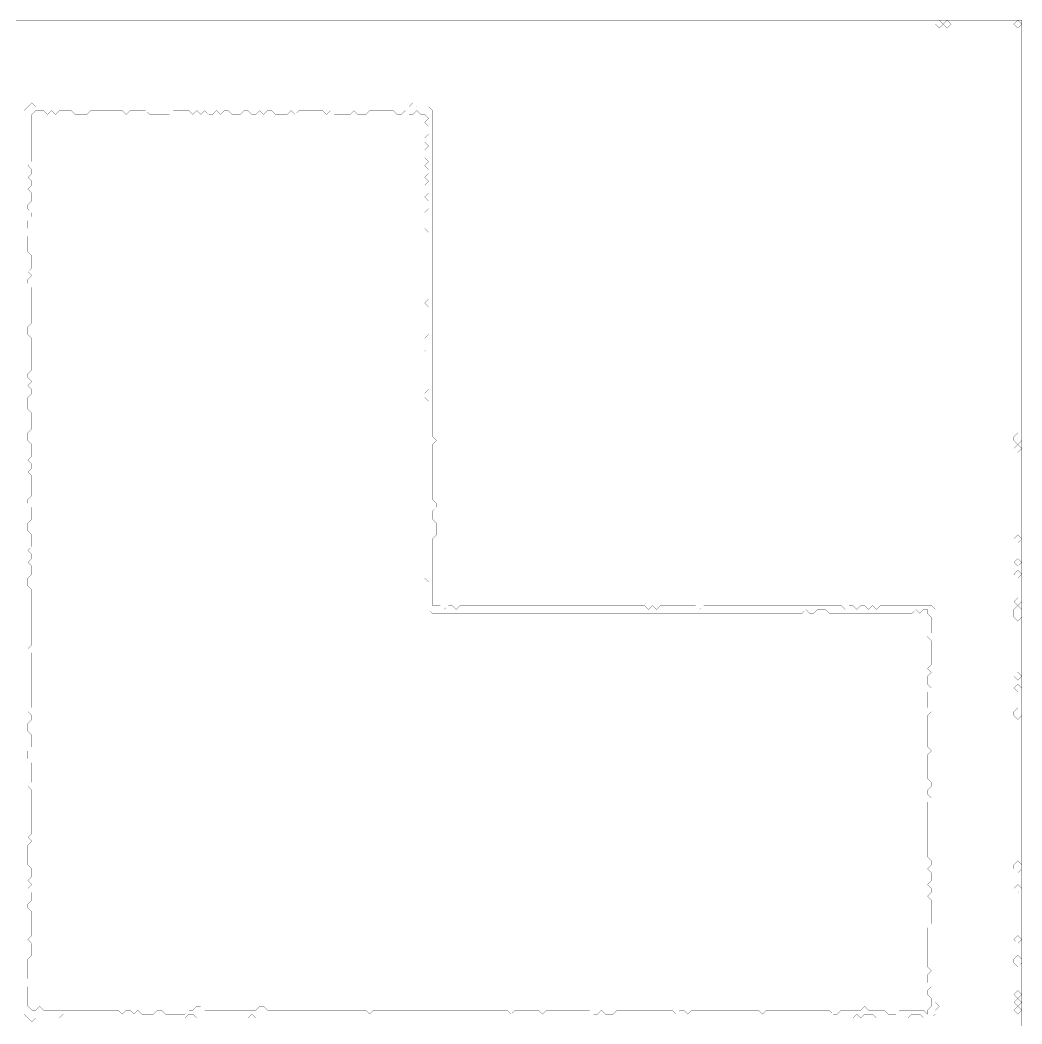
# Model space of a CAD drawing. Header units: metres. Extents: x 0 to 5192, y -5192 to 0.
# Drawn here: x 2601 to 5192, y -2596 to 0 of the extents above; entities that cross this region are included whole.
import ezdxf

# ---------------------------------------------------------------- set-up
doc = ezdxf.new("R2010")
doc.units = ezdxf.units.M
doc.layers.add('conductor', color=1, linetype='Continuous')
doc.layers.add('substrate', color=5, linetype='Continuous')

msp = doc.modelspace()

# ---------------------------------------------------------------- linework, layer by layer
at = {"layer": 'conductor', "const_width": 0.5}
msp.add_lwpolyline([(2641.6, -233.7), (2631.5, -243.8), (2631.5, -254), (2631.5, -264.2), (2631.5, -274.3), (2631.5, -284.5), (2631.5, -294.6), (2631.5, -304.8), (2631.5, -315), (2631.5, -325.1), (2631.5, -335.3), (2631.5, -345.4), (2631.5, -355.6), (2631.5, -365.8), (2621.3, -375.9), (2631.5, -386.1), (2631.5, -396.2), (2621.3, -406.4), (2631.5, -416.6), (2631.5, -426.7), (2621.3, -436.9), (2631.5, -447), (2631.5, -457.2), (2631.5, -467.4), (2621.3, -477.5), (2621.3, -487.7), (2631.5, -497.8), (2631.5, -508), (2621.3, -518.2), (2621.3, -528.3), (2621.3, -538.5), (2631.5, -548.6), (2621.3, -558.8), (2621.3, -569), (2621.3, -579.1), (2621.3, -589.3), (2621.3, -599.4), (2631.5, -609.6), (2631.5, -619.8), (2631.5, -629.9), (2631.5, -640.1), (2621.3, -650.2), (2631.5, -660.4), (2621.3, -670.6), (2621.3, -680.7), (2631.5, -690.9), (2631.5, -701.1), (2631.5, -711.2), (2631.5, -721.4), (2631.5, -731.5), (2631.5, -741.7), (2631.5, -751.9), (2631.5, -762), (2631.5, -772.2), (2631.5, -782.3), (2621.3, -792.5), (2621.3, -802.7), (2621.3, -812.8), (2631.5, -823), (2631.5, -833.1), (2631.5, -843.3), (2631.5, -853.5), (2631.5, -863.6), (2631.5, -873.8), (2631.5, -883.9), (2631.5, -894.1), (2631.5, -904.3), (2621.3, -914.4), (2621.3, -924.6), (2631.5, -934.7), (2621.3, -944.9), (2631.5, -955.1), (2631.5, -965.2), (2621.3, -975.4), (2621.3, -985.5), (2621.3, -995.7), (2621.3, -1005.9), (2631.5, -1016), (2631.5, -1026.2), (2631.5, -1036.3), (2631.5, -1046.5), (2631.5, -1056.7), (2621.3, -1066.8), (2621.3, -1077), (2621.3, -1087.1), (2631.5, -1097.3), (2631.5, -1107.5), (2631.5, -1117.6), (2631.5, -1127.8), (2621.3, -1137.9), (2631.5, -1148.1), (2631.5, -1158.3), (2621.3, -1168.4), (2631.5, -1178.6), (2631.5, -1188.7), (2631.5, -1198.9), (2631.5, -1209.1), (2631.5, -1219.2), (2631.5, -1229.4), (2621.3, -1239.5), (2621.3, -1249.7), (2631.5, -1259.9), (2631.5, -1270), (2631.5, -1280.2), (2631.5, -1290.3), (2621.3, -1300.5), (2621.3, -1310.7), (2621.3, -1320.8), (2631.5, -1331), (2631.5, -1341.1), (2631.5, -1351.3), (2631.5, -1361.5), (2621.3, -1371.6), (2631.5, -1381.8), (2631.5, -1391.9), (2621.3, -1402.1), (2631.5, -1412.3), (2631.5, -1422.4), (2631.5, -1432.6), (2621.3, -1442.7), (2621.3, -1452.9), (2621.3, -1463.1), (2631.5, -1473.2), (2631.5, -1483.4), (2631.5, -1493.5), (2631.5, -1503.7), (2631.5, -1513.9), (2631.5, -1524), (2631.5, -1534.2), (2631.5, -1544.3), (2631.5, -1554.5), (2631.5, -1564.7), (2631.5, -1574.8), (2631.5, -1585), (2631.5, -1595.1), (2631.5, -1605.3), (2631.5, -1615.5), (2621.3, -1625.6), (2631.5, -1635.8), (2631.5, -1645.9), (2631.5, -1656.1), (2631.5, -1666.3), (2631.5, -1676.4), (2631.5, -1686.6), (2631.5, -1696.7), (2631.5, -1706.9), (2631.5, -1717.1), (2631.5, -1727.2), (2631.5, -1737.4), (2631.5, -1747.5), (2631.5, -1757.7), (2631.5, -1767.9), (2631.5, -1778), (2621.3, -1788.2), (2631.5, -1798.3), (2631.5, -1808.5), (2621.3, -1818.7), (2621.3, -1828.8), (2621.3, -1839), (2631.5, -1849.1), (2631.5, -1859.3), (2631.5, -1869.5), (2631.5, -1879.6), (2621.3, -1889.8), (2621.3, -1899.9), (2621.3, -1910.1), (2631.5, -1920.3), (2631.5, -1930.4), (2631.5, -1940.6), (2631.5, -1950.8), (2631.5, -1960.9), (2631.5, -1971.1), (2621.3, -1981.2), (2631.5, -1991.4), (2631.5, -2001.6), (2631.5, -2011.7), (2631.5, -2021.9), (2631.5, -2032), (2631.5, -2042.2), (2631.5, -2052.4), (2631.5, -2062.5), (2631.5, -2072.7), (2631.5, -2082.8), (2631.5, -2093), (2631.5, -2103.2), (2621.3, -2113.3), (2631.5, -2123.5), (2621.3, -2133.6), (2621.3, -2143.8), (2621.3, -2154), (2621.3, -2164.1), (2621.3, -2174.3), (2621.3, -2184.4), (2631.5, -2194.6), (2631.5, -2204.8), (2631.5, -2214.9), (2621.3, -2225.1), (2631.5, -2235.2), (2621.3, -2245.4), (2631.5, -2255.6), (2631.5, -2265.7), (2631.5, -2275.9), (2621.3, -2286), (2621.3, -2296.2), (2631.5, -2306.4), (2631.5, -2316.5), (2631.5, -2326.7), (2631.5, -2336.8), (2631.5, -2347), (2631.5, -2357.2), (2631.5, -2367.3), (2621.3, -2377.5), (2631.5, -2387.6), (2631.5, -2397.8), (2631.5, -2408), (2631.5, -2418.1), (2621.3, -2428.3), (2621.3, -2438.4), (2621.3, -2448.6), (2621.3, -2458.8), (2621.3, -2468.9), (2621.3, -2479.1), (2631.5, -2489.2), (2621.3, -2499.4), (2621.3, -2509.6), (2621.3, -2519.7), (2621.3, -2529.9), (2621.3, -2540), (2621.3, -2550.2), (2631.5, -2560.4), (2641.6, -2560.4), (2651.8, -2550.2), (2662, -2560.4), (2672.1, -2560.4), (2682.3, -2560.4), (2692.4, -2560.4), (2702.6, -2560.4), (2712.8, -2560.4), (2722.9, -2560.4), (2733.1, -2560.4), (2743.2, -2560.4), (2753.4, -2560.4), (2763.6, -2560.4), (2773.7, -2560.4), (2783.9, -2560.4), (2794, -2560.4), (2804.2, -2560.4), (2814.4, -2560.4), (2824.5, -2560.4), (2834.7, -2560.4), (2844.8, -2560.4), (2855, -2560.4), (2865.2, -2570.5), (2875.3, -2560.4), (2885.5, -2560.4), (2895.6, -2570.5), (2905.8, -2560.4), (2916, -2570.5), (2926.1, -2570.5), (2936.3, -2570.5), (2946.4, -2570.5), (2956.6, -2560.4), (2966.8, -2560.4), (2976.9, -2570.5), (2987.1, -2570.5), (2997.2, -2570.5), (3007.4, -2570.5), (3017.6, -2570.5), (3027.7, -2570.5), (3037.9, -2560.4), (3048, -2560.4), (3058.2, -2550.2), (3068.4, -2550.2), (3078.5, -2560.4), (3088.7, -2560.4), (3098.8, -2560.4), (3109, -2560.4), (3119.2, -2560.4), (3129.3, -2560.4), (3139.5, -2560.4), (3149.6, -2560.4), (3159.8, -2560.4), (3170, -2560.4), (3180.1, -2560.4), (3190.3, -2560.4), (3200.4, -2560.4), (3210.6, -2560.4), (3220.8, -2550.2), (3230.9, -2550.2), (3241.1, -2560.4), (3251.2, -2560.4), (3261.4, -2560.4), (3271.6, -2560.4), (3281.7, -2560.4), (3291.9, -2560.4), (3302.1, -2560.4), (3312.2, -2560.4), (3322.4, -2560.4), (3332.5, -2560.4), (3342.7, -2560.4), (3352.9, -2560.4), (3363, -2560.4), (3373.2, -2560.4), (3383.3, -2560.4), (3393.5, -2560.4), (3403.7, -2560.4), (3413.8, -2560.4), (3424, -2560.4), (3434.1, -2560.4), (3444.3, -2560.4), (3454.5, -2560.4), (3464.6, -2560.4), (3474.8, -2560.4), (3484.9, -2560.4), (3495.1, -2560.4), (3505.3, -2570.5), (3515.4, -2560.4), (3525.6, -2560.4), (3535.7, -2560.4), (3545.9, -2560.4), (3556.1, -2560.4), (3566.2, -2560.4), (3576.4, -2560.4), (3586.5, -2560.4), (3596.7, -2560.4), (3606.9, -2560.4), (3617, -2560.4), (3627.2, -2560.4), (3637.3, -2560.4), (3647.5, -2560.4), (3657.7, -2560.4), (3667.8, -2560.4), (3678, -2560.4), (3688.1, -2560.4), (3698.3, -2560.4), (3708.5, -2560.4), (3718.6, -2560.4), (3728.8, -2560.4), (3738.9, -2560.4), (3749.1, -2560.4), (3759.3, -2560.4), (3769.4, -2560.4), (3779.6, -2560.4), (3789.7, -2560.4), (3799.9, -2560.4), (3810.1, -2560.4), (3820.2, -2560.4), (3830.4, -2560.4), (3840.5, -2560.4), (3850.7, -2560.4), (3860.9, -2560.4), (3871, -2570.5), (3881.2, -2560.4), (3891.3, -2560.4), (3901.5, -2560.4), (3911.7, -2560.4), (3921.8, -2560.4), (3932, -2560.4), (3942.1, -2560.4), (3952.3, -2570.5), (3962.5, -2560.4), (3972.6, -2560.4), (3982.8, -2560.4), (3992.9, -2560.4), (4003.1, -2560.4), (4013.3, -2560.4), (4023.4, -2560.4), (4033.6, -2560.4), (4043.7, -2560.4), (4053.9, -2560.4), (4064.1, -2560.4), (4074.2, -2560.4), (4084.4, -2570.5), (4094.5, -2570.5), (4104.7, -2560.4), (4114.9, -2570.5), (4125, -2570.5), (4135.2, -2570.5), (4145.3, -2560.4), (4155.5, -2560.4), (4165.7, -2560.4), (4175.8, -2560.4), (4186, -2560.4), (4196.1, -2560.4), (4206.3, -2560.4), (4216.5, -2560.4), (4226.6, -2560.4), (4236.8, -2560.4), (4246.9, -2560.4), (4257.1, -2560.4), (4267.3, -2560.4), (4277.4, -2560.4), (4287.6, -2560.4), (4297.7, -2570.5), (4307.9, -2560.4), (4318.1, -2560.4), (4328.2, -2570.5), (4338.4, -2560.4), (4348.5, -2560.4), (4358.7, -2560.4), (4368.9, -2560.4), (4379, -2560.4), (4389.2, -2560.4), (4399.3, -2560.4), (4409.5, -2560.4), (4419.7, -2560.4), (4429.8, -2560.4), (4440, -2560.4), (4450.1, -2560.4), (4460.3, -2560.4), (4470.5, -2560.4), (4480.6, -2560.4), (4490.8, -2560.4), (4500.9, -2560.4), (4511.1, -2560.4), (4521.3, -2570.5), (4531.4, -2560.4), (4541.6, -2560.4), (4551.8, -2560.4), (4561.9, -2560.4), (4572.1, -2560.4), (4582.2, -2560.4), (4592.4, -2560.4), (4602.6, -2560.4), (4612.7, -2560.4), (4622.9, -2560.4), (4633, -2560.4), (4643.2, -2560.4), (4653.4, -2560.4), (4663.5, -2560.4), (4673.7, -2560.4), (4683.8, -2560.4), (4694, -2560.4), (4704.2, -2570.5), (4714.3, -2570.5), (4724.5, -2560.4), (4734.6, -2560.4), (4744.8, -2560.4), (4755, -2560.4), (4765.1, -2560.4), (4775.3, -2560.4), (4785.4, -2550.2), (4795.6, -2560.4), (4805.8, -2560.4), (4815.9, -2560.4), (4826.1, -2560.4), (4836.2, -2560.4), (4846.4, -2570.5), (4856.6, -2570.5), (4866.7, -2570.5), (4876.9, -2560.4), (4887, -2560.4), (4897.2, -2560.4), (4907.4, -2560.4), (4917.5, -2560.4), (4927.7, -2560.4), (4937.8, -2560.4), (4948, -2570.5), (4948, -2560.4), (4958.2, -2550.2), (4958.2, -2540), (4958.2, -2529.9), (4948, -2519.7), (4948, -2509.6), (4958.2, -2499.4), (4948, -2489.2), (4948, -2479.1), (4948, -2468.9), (4958.2, -2458.8), (4948, -2448.6), (4948, -2438.4), (4948, -2428.3), (4948, -2418.1), (4948, -2408), (4948, -2397.8), (4948, -2387.6), (4948, -2377.5), (4948, -2367.3), (4948, -2357.2), (4948, -2347), (4958.2, -2336.8), (4958.2, -2326.7), (4958.2, -2316.5), (4958.2, -2306.4), (4958.2, -2296.2), (4958.2, -2286), (4958.2, -2275.9), (4948, -2265.7), (4958.2, -2255.6), (4958.2, -2245.4), (4948, -2235.2), (4958.2, -2225.1), (4958.2, -2214.9), (4958.2, -2204.8), (4948, -2194.6), (4958.2, -2184.4), (4958.2, -2174.3), (4948, -2164.1), (4948, -2154), (4948, -2143.8), (4948, -2133.6), (4948, -2123.5), (4948, -2113.3), (4948, -2103.2), (4948, -2093), (4948, -2082.8), (4948, -2072.7), (4948, -2062.5), (4948, -2052.4), (4948, -2042.2), (4948, -2032), (4948, -2021.9), (4958.2, -2011.7), (4948, -2001.6), (4948, -1991.4), (4958.2, -1981.2), (4958.2, -1971.1), (4948, -1960.9), (4948, -1950.8), (4948, -1940.6), (4948, -1930.4), (4948, -1920.3), (4948, -1910.1), (4948, -1899.9), (4958.2, -1889.8), (4948, -1879.6), (4948, -1869.5), (4948, -1859.3), (4948, -1849.1), (4948, -1839), (4948, -1828.8), (4948, -1818.7), (4948, -1808.5), (4948, -1798.3), (4958.2, -1788.2), (4948, -1778), (4948, -1767.9), (4948, -1757.7), (4948, -1747.5), (4948, -1737.4), (4958.2, -1727.2), (4948, -1717.1), (4948, -1706.9), (4948, -1696.7), (4958.2, -1686.6), (4948, -1676.4), (4958.2, -1666.3), (4958.2, -1656.1), (4958.2, -1645.9), (4958.2, -1635.8), (4958.2, -1625.6), (4958.2, -1615.5), (4958.2, -1605.3), (4948, -1595.1), (4958.2, -1585), (4958.2, -1574.8), (4958.2, -1564.7), (4958.2, -1554.5), (4958.2, -1544.3), (4948, -1534.2), (4948, -1524), (4937.8, -1524), (4927.7, -1534.2), (4917.5, -1524), (4907.4, -1534.2), (4897.2, -1534.2), (4887, -1534.2), (4876.9, -1534.2), (4866.7, -1534.2), (4856.6, -1534.2), (4846.4, -1534.2), (4836.2, -1534.2), (4826.1, -1534.2), (4815.9, -1534.2), (4805.8, -1534.2), (4795.6, -1534.2), (4785.4, -1534.2), (4775.3, -1534.2), (4765.1, -1534.2), (4755, -1534.2), (4744.8, -1534.2), (4734.6, -1534.2), (4724.5, -1534.2), (4714.3, -1534.2), (4704.2, -1534.2), (4694, -1534.2), (4683.8, -1524), (4673.7, -1524), (4663.5, -1524), (4653.4, -1534.2), (4643.2, -1534.2), (4633, -1524), (4622.9, -1534.2), (4612.7, -1534.2), (4602.6, -1534.2), (4592.4, -1534.2), (4582.2, -1534.2), (4572.1, -1534.2), (4561.9, -1534.2), (4551.8, -1534.2), (4541.6, -1534.2), (4531.4, -1534.2), (4521.3, -1534.2), (4511.1, -1534.2), (4500.9, -1534.2), (4490.8, -1534.2), (4480.6, -1534.2), (4470.5, -1534.2), (4460.3, -1534.2), (4450.1, -1534.2), (4440, -1534.2), (4429.8, -1534.2), (4419.7, -1534.2), (4409.5, -1534.2), (4399.3, -1534.2), (4389.2, -1534.2), (4379, -1534.2), (4368.9, -1534.2), (4358.7, -1534.2), (4348.5, -1534.2), (4338.4, -1534.2), (4328.2, -1534.2), (4318.1, -1534.2), (4307.9, -1534.2), (4297.7, -1534.2), (4287.6, -1534.2), (4277.4, -1534.2), (4267.3, -1534.2), (4257.1, -1534.2), (4246.9, -1534.2), (4236.8, -1534.2), (4226.6, -1534.2), (4216.5, -1534.2), (4206.3, -1534.2), (4196.1, -1534.2), (4186, -1534.2), (4175.8, -1534.2), (4165.7, -1534.2), (4155.5, -1534.2), (4145.3, -1534.2), (4135.2, -1534.2), (4125, -1534.2), (4114.9, -1534.2), (4104.7, -1534.2), (4094.5, -1534.2), (4084.4, -1534.2), (4074.2, -1534.2), (4064.1, -1534.2), (4053.9, -1534.2), (4043.7, -1534.2), (4033.6, -1534.2), (4023.4, -1534.2), (4013.3, -1534.2), (4003.1, -1534.2), (3992.9, -1534.2), (3982.8, -1534.2), (3972.6, -1534.2), (3962.5, -1534.2), (3952.3, -1534.2), (3942.1, -1534.2), (3932, -1534.2), (3921.8, -1534.2), (3911.7, -1534.2), (3901.5, -1534.2), (3891.3, -1534.2), (3881.2, -1534.2), (3871, -1534.2), (3860.9, -1534.2), (3850.7, -1534.2), (3840.5, -1534.2), (3830.4, -1534.2), (3820.2, -1534.2), (3810.1, -1534.2), (3799.9, -1534.2), (3789.7, -1534.2), (3779.6, -1534.2), (3769.4, -1534.2), (3759.3, -1534.2), (3749.1, -1534.2), (3738.9, -1534.2), (3728.8, -1534.2), (3718.6, -1534.2), (3708.5, -1534.2), (3698.3, -1534.2), (3688.1, -1534.2), (3678, -1534.2), (3667.8, -1534.2), (3657.7, -1524), (3657.7, -1513.9), (3657.7, -1503.7), (3657.7, -1493.5), (3657.7, -1483.4), (3657.7, -1473.2), (3657.7, -1463.1), (3657.7, -1452.9), (3647.5, -1442.7), (3647.5, -1432.6), (3657.7, -1422.4), (3657.7, -1412.3), (3657.7, -1402.1), (3657.7, -1391.9), (3657.7, -1381.8), (3657.7, -1371.6), (3657.7, -1361.5), (3657.7, -1351.3), (3657.7, -1341.1), (3657.7, -1331), (3657.7, -1320.8), (3657.7, -1310.7), (3657.7, -1300.5), (3657.7, -1290.3), (3657.7, -1280.2), (3657.7, -1270), (3657.7, -1259.9), (3657.7, -1249.7), (3657.7, -1239.5), (3657.7, -1229.4), (3657.7, -1219.2), (3657.7, -1209.1), (3657.7, -1198.9), (3657.7, -1188.7), (3657.7, -1178.6), (3657.7, -1168.4), (3657.7, -1158.3), (3657.7, -1148.1), (3657.7, -1137.9), (3657.7, -1127.8), (3657.7, -1117.6), (3657.7, -1107.5), (3657.7, -1097.3), (3657.7, -1087.1), (3657.7, -1077), (3657.7, -1066.8), (3657.7, -1056.7), (3657.7, -1046.5), (3657.7, -1036.3), (3657.7, -1026.2), (3657.7, -1016), (3657.7, -1005.9), (3657.7, -995.7), (3657.7, -985.5), (3647.5, -975.4), (3647.5, -965.2), (3657.7, -955.1), (3657.7, -944.9), (3657.7, -934.7), (3657.7, -924.6), (3657.7, -914.4), (3657.7, -904.3), (3657.7, -894.1), (3657.7, -883.9), (3657.7, -873.8), (3657.7, -863.6), (3647.5, -853.5), (3647.5, -843.3), (3647.5, -833.1), (3647.5, -823), (3657.7, -812.8), (3657.7, -802.7), (3657.7, -792.5), (3657.7, -782.3), (3657.7, -772.2), (3657.7, -762), (3657.7, -751.9), (3657.7, -741.7), (3647.5, -731.5), (3657.7, -721.4), (3657.7, -711.2), (3657.7, -701.1), (3657.7, -690.9), (3657.7, -680.7), (3657.7, -670.6), (3657.7, -660.4), (3657.7, -650.2), (3657.7, -640.1), (3657.7, -629.9), (3657.7, -619.8), (3657.7, -609.6), (3657.7, -599.4), (3657.7, -589.3), (3657.7, -579.1), (3657.7, -569), (3657.7, -558.8), (3657.7, -548.6), (3647.5, -538.5), (3647.5, -528.3), (3647.5, -518.2), (3647.5, -508), (3647.5, -497.8), (3657.7, -487.7), (3657.7, -477.5), (3657.7, -467.4), (3647.5, -457.2), (3657.7, -447), (3657.7, -436.9), (3647.5, -426.7), (3657.7, -416.6), (3647.5, -406.4), (3657.7, -396.2), (3657.7, -386.1), (3647.5, -375.9), (3657.7, -365.8), (3647.5, -355.6), (3647.5, -345.4), (3647.5, -335.3), (3657.7, -325.1), (3647.5, -315), (3647.5, -304.8), (3657.7, -294.6), (3657.7, -284.5), (3657.7, -274.3), (3647.5, -264.2), (3657.7, -254), (3647.5, -243.8), (3637.3, -243.8), (3627.2, -233.7), (3617, -243.8), (3606.9, -243.8), (3596.7, -233.7), (3586.5, -243.8), (3576.4, -243.8), (3566.2, -233.7), (3556.1, -233.7), (3545.9, -233.7), (3535.7, -233.7), (3525.6, -233.7), (3515.4, -233.7), (3505.3, -233.7), (3495.1, -243.8), (3484.9, -243.8), (3474.8, -243.8), (3464.6, -233.7), (3454.5, -243.8), (3444.3, -243.8), (3434.1, -243.8), (3424, -243.8), (3413.8, -243.8), (3403.7, -233.7), (3393.5, -243.8), (3383.3, -233.7), (3373.2, -233.7), (3363, -233.7), (3352.9, -233.7), (3342.7, -233.7), (3332.5, -233.7), (3322.4, -233.7), (3312.2, -243.8), (3302.1, -233.7), (3291.9, -243.8), (3281.7, -243.8), (3271.6, -243.8), (3261.4, -243.8), (3251.2, -233.7), (3241.1, -233.7), (3230.9, -243.8), (3220.8, -233.7), (3210.6, -243.8), (3200.4, -243.8), (3190.3, -233.7), (3180.1, -233.7), (3170, -243.8), (3159.8, -243.8), (3149.6, -243.8), (3139.5, -233.7), (3129.3, -233.7), (3119.2, -243.8), (3109, -233.7), (3098.8, -243.8), (3088.7, -243.8), (3078.5, -233.7), (3068.4, -243.8), (3058.2, -233.7), (3048, -243.8), (3037.9, -233.7), (3027.7, -233.7), (3017.6, -233.7), (3007.4, -233.7), (2997.2, -233.7), (2987.1, -243.8), (2976.9, -243.8), (2966.8, -243.8), (2956.6, -243.8), (2946.4, -243.8), (2936.3, -243.8), (2926.1, -233.7), (2916, -233.7), (2905.8, -233.7), (2895.6, -233.7), (2885.5, -233.7), (2875.3, -243.8), (2865.2, -233.7), (2855, -233.7), (2844.8, -233.7), (2834.7, -233.7), (2824.5, -233.7), (2814.4, -233.7), (2804.2, -233.7), (2794, -233.7), (2783.9, -233.7), (2773.7, -243.8), (2763.6, -243.8), (2753.4, -243.8), (2743.2, -243.8), (2733.1, -233.7), (2722.9, -233.7), (2712.8, -233.7), (2702.6, -233.7), (2692.4, -243.8), (2682.3, -233.7), (2672.1, -243.8), (2662, -233.7), (2651.8, -233.7)], close=True, dxfattribs=at)
at = {"layer": 'substrate', "const_width": 0.5}
msp.add_lwpolyline([(5191.8, -2601), (5191.8, -2590.8), (5191.8, -2580.7), (5191.8, -2570.5), (5191.8, -2560.4), (5191.8, -2550.2), (5191.8, -2540), (5191.8, -2529.9), (5191.8, -2519.7), (5191.8, -2509.6), (5191.8, -2499.4), (5191.8, -2489.2), (5191.8, -2479.1), (5191.8, -2468.9), (5191.8, -2458.8), (5191.8, -2448.6), (5191.8, -2438.4), (5191.8, -2428.3), (5191.8, -2418.1), (5191.8, -2408), (5191.8, -2397.8), (5191.8, -2387.6), (5191.8, -2377.5), (5191.8, -2367.3), (5191.8, -2357.2), (5191.8, -2347), (5191.8, -2336.8), (5191.8, -2326.7), (5191.8, -2316.5), (5191.8, -2306.4), (5191.8, -2296.2), (5191.8, -2286), (5191.8, -2275.9), (5191.8, -2265.7), (5191.8, -2255.6), (5191.8, -2245.4), (5191.8, -2235.2), (5191.8, -2225.1), (5191.8, -2214.9), (5191.8, -2204.8), (5191.8, -2194.6), (5191.8, -2184.4), (5191.8, -2174.3), (5191.8, -2164.1), (5191.8, -2154), (5191.8, -2143.8), (5191.8, -2133.6), (5191.8, -2123.5), (5191.8, -2113.3), (5191.8, -2103.2), (5191.8, -2093), (5191.8, -2082.8), (5191.8, -2072.7), (5191.8, -2062.5), (5191.8, -2052.4), (5191.8, -2042.2), (5191.8, -2032), (5191.8, -2021.9), (5191.8, -2011.7), (5191.8, -2001.6), (5191.8, -1991.4), (5191.8, -1981.2), (5191.8, -1971.1), (5191.8, -1960.9), (5191.8, -1950.8), (5191.8, -1940.6), (5191.8, -1930.4), (5191.8, -1920.3), (5191.8, -1910.1), (5191.8, -1899.9), (5191.8, -1889.8), (5191.8, -1879.6), (5191.8, -1869.5), (5191.8, -1859.3), (5191.8, -1849.1), (5191.8, -1839), (5191.8, -1828.8), (5191.8, -1818.7), (5191.8, -1808.5), (5191.8, -1798.3), (5191.8, -1788.2), (5191.8, -1778), (5191.8, -1767.9), (5191.8, -1757.7), (5191.8, -1747.5), (5191.8, -1737.4), (5191.8, -1727.2), (5191.8, -1717.1), (5191.8, -1706.9), (5191.8, -1696.7), (5191.8, -1686.6), (5191.8, -1676.4), (5191.8, -1666.3), (5191.8, -1656.1), (5191.8, -1645.9), (5191.8, -1635.8), (5191.8, -1625.6), (5191.8, -1615.5), (5191.8, -1605.3), (5191.8, -1595.1), (5191.8, -1585), (5191.8, -1574.8), (5191.8, -1564.7), (5191.8, -1554.5), (5191.8, -1544.3), (5191.8, -1534.2), (5191.8, -1524), (5191.8, -1513.9), (5191.8, -1503.7), (5191.8, -1493.5), (5191.8, -1483.4), (5191.8, -1473.2), (5191.8, -1463.1), (5191.8, -1452.9), (5191.8, -1442.7), (5191.8, -1432.6), (5191.8, -1422.4), (5191.8, -1412.3), (5191.8, -1402.1), (5191.8, -1391.9), (5191.8, -1381.8), (5191.8, -1371.6), (5191.8, -1361.5), (5191.8, -1351.3), (5191.8, -1341.1), (5191.8, -1331), (5191.8, -1320.8), (5191.8, -1310.7), (5191.8, -1300.5), (5191.8, -1290.3), (5191.8, -1280.2), (5191.8, -1270), (5191.8, -1259.9), (5191.8, -1249.7), (5191.8, -1239.5), (5191.8, -1229.4), (5191.8, -1219.2), (5191.8, -1209.1), (5191.8, -1198.9), (5191.8, -1188.7), (5191.8, -1178.6), (5191.8, -1168.4), (5191.8, -1158.3), (5191.8, -1148.1), (5191.8, -1137.9), (5191.8, -1127.8), (5191.8, -1117.6), (5191.8, -1107.5), (5191.8, -1097.3), (5191.8, -1087.1), (5191.8, -1077), (5191.8, -1066.8), (5191.8, -1056.7), (5191.8, -1046.5), (5191.8, -1036.3), (5191.8, -1026.2), (5191.8, -1016), (5191.8, -1005.9), (5191.8, -995.7), (5191.8, -985.5), (5191.8, -975.4), (5191.8, -965.2), (5191.8, -955.1), (5191.8, -944.9), (5191.8, -934.7), (5191.8, -924.6), (5191.8, -914.4), (5191.8, -904.3), (5191.8, -894.1), (5191.8, -883.9), (5191.8, -873.8), (5191.8, -863.6), (5191.8, -853.5), (5191.8, -843.3), (5191.8, -833.1), (5191.8, -823), (5191.8, -812.8), (5191.8, -802.7), (5191.8, -792.5), (5191.8, -782.3), (5191.8, -772.2), (5191.8, -762), (5191.8, -751.9), (5191.8, -741.7), (5191.8, -731.5), (5191.8, -721.4), (5191.8, -711.2), (5191.8, -701.1), (5191.8, -690.9), (5191.8, -680.7), (5191.8, -670.6), (5191.8, -660.4), (5191.8, -650.2), (5191.8, -640.1), (5191.8, -629.9), (5191.8, -619.8), (5191.8, -609.6), (5191.8, -599.4), (5191.8, -589.3), (5191.8, -579.1), (5191.8, -569), (5191.8, -558.8), (5191.8, -548.6), (5191.8, -538.5), (5191.8, -528.3), (5191.8, -518.2), (5191.8, -508), (5191.8, -497.8), (5191.8, -487.7), (5191.8, -477.5), (5191.8, -467.4), (5191.8, -457.2), (5191.8, -447), (5191.8, -436.9), (5191.8, -426.7), (5191.8, -416.6), (5191.8, -406.4), (5191.8, -396.2), (5191.8, -386.1), (5191.8, -375.9), (5191.8, -365.8), (5191.8, -355.6), (5191.8, -345.4), (5191.8, -335.3), (5191.8, -325.1), (5191.8, -315), (5191.8, -304.8), (5191.8, -294.6), (5191.8, -284.5), (5191.8, -274.3), (5191.8, -264.2), (5191.8, -254), (5191.8, -243.8), (5191.8, -233.7), (5191.8, -223.5), (5191.8, -213.4), (5191.8, -203.2), (5191.8, -193), (5191.8, -182.9), (5191.8, -172.7), (5191.8, -162.6), (5191.8, -152.4), (5191.8, -142.2), (5191.8, -132.1), (5191.8, -121.9), (5191.8, -111.8), (5191.8, -101.6), (5191.8, -91.4), (5191.8, -81.3), (5191.8, -71.1), (5191.8, -61), (5191.8, -50.8), (5191.8, -40.6), (5191.8, -30.5), (5191.8, -20.3), (5191.8, -10.2), (5191.8, 0), (5181.7, 0), (5171.5, 0), (5161.4, 0), (5151.2, 0), (5141, 0), (5130.9, 0), (5120.7, 0), (5110.6, 0), (5100.4, 0), (5090.2, 0), (5080.1, 0), (5069.9, 0), (5059.8, 0), (5049.6, 0), (5039.4, 0), (5029.3, 0), (5019.1, 0), (5009, 0), (4998.8, 0), (4988.6, 0), (4978.5, 0), (4968.3, 0), (4958.2, 0), (4948, 0), (4937.8, 0), (4927.7, 0), (4917.5, 0), (4907.4, 0), (4897.2, 0), (4887, 0), (4876.9, 0), (4866.7, 0), (4856.6, 0), (4846.4, 0), (4836.2, 0), (4826.1, 0), (4815.9, 0), (4805.8, 0), (4795.6, 0), (4785.4, 0), (4775.3, 0), (4765.1, 0), (4755, 0), (4744.8, 0), (4734.6, 0), (4724.5, 0), (4714.3, 0), (4704.2, 0), (4694, 0), (4683.8, 0), (4673.7, 0), (4663.5, 0), (4653.4, 0), (4643.2, 0), (4633, 0), (4622.9, 0), (4612.7, 0), (4602.6, 0), (4592.4, 0), (4582.2, 0), (4572.1, 0), (4561.9, 0), (4551.8, 0), (4541.6, 0), (4531.4, 0), (4521.3, 0), (4511.1, 0), (4500.9, 0), (4490.8, 0), (4480.6, 0), (4470.5, 0), (4460.3, 0), (4450.1, 0), (4440, 0), (4429.8, 0), (4419.7, 0), (4409.5, 0), (4399.3, 0), (4389.2, 0), (4379, 0), (4368.9, 0), (4358.7, 0), (4348.5, 0), (4338.4, 0), (4328.2, 0), (4318.1, 0), (4307.9, 0), (4297.7, 0), (4287.6, 0), (4277.4, 0), (4267.3, 0), (4257.1, 0), (4246.9, 0), (4236.8, 0), (4226.6, 0), (4216.5, 0), (4206.3, 0), (4196.1, 0), (4186, 0), (4175.8, 0), (4165.7, 0), (4155.5, 0), (4145.3, 0), (4135.2, 0), (4125, 0), (4114.9, 0), (4104.7, 0), (4094.5, 0), (4084.4, 0), (4074.2, 0), (4064.1, 0), (4053.9, 0), (4043.7, 0), (4033.6, 0), (4023.4, 0), (4013.3, 0), (4003.1, 0), (3992.9, 0), (3982.8, 0), (3972.6, 0), (3962.5, 0), (3952.3, 0), (3942.1, 0), (3932, 0), (3921.8, 0), (3911.7, 0), (3901.5, 0), (3891.3, 0), (3881.2, 0), (3871, 0), (3860.9, 0), (3850.7, 0), (3840.5, 0), (3830.4, 0), (3820.2, 0), (3810.1, 0), (3799.9, 0), (3789.7, 0), (3779.6, 0), (3769.4, 0), (3759.3, 0), (3749.1, 0), (3738.9, 0), (3728.8, 0), (3718.6, 0), (3708.5, 0), (3698.3, 0), (3688.1, 0), (3678, 0), (3667.8, 0), (3657.7, 0), (3647.5, 0), (3637.3, 0), (3627.2, 0), (3617, 0), (3606.9, 0), (3596.7, 0), (3586.5, 0), (3576.4, 0), (3566.2, 0), (3556.1, 0), (3545.9, 0), (3535.7, 0), (3525.6, 0), (3515.4, 0), (3505.3, 0), (3495.1, 0), (3484.9, 0), (3474.8, 0), (3464.6, 0), (3454.5, 0), (3444.3, 0), (3434.1, 0), (3424, 0), (3413.8, 0), (3403.7, 0), (3393.5, 0), (3383.3, 0), (3373.2, 0), (3363, 0), (3352.9, 0), (3342.7, 0), (3332.5, 0), (3322.4, 0), (3312.2, 0), (3302.1, 0), (3291.9, 0), (3281.7, 0), (3271.6, 0), (3261.4, 0), (3251.2, 0), (3241.1, 0), (3230.9, 0), (3220.8, 0), (3210.6, 0), (3200.4, 0), (3190.3, 0), (3180.1, 0), (3170, 0), (3159.8, 0), (3149.6, 0), (3139.5, 0), (3129.3, 0), (3119.2, 0), (3109, 0), (3098.8, 0), (3088.7, 0), (3078.5, 0), (3068.4, 0), (3058.2, 0), (3048, 0), (3037.9, 0), (3027.7, 0), (3017.6, 0), (3007.4, 0), (2997.2, 0), (2987.1, 0), (2976.9, 0), (2966.8, 0), (2956.6, 0), (2946.4, 0), (2936.3, 0), (2926.1, 0), (2916, 0), (2905.8, 0), (2895.6, 0), (2885.5, 0), (2875.3, 0), (2865.2, 0), (2855, 0), (2844.8, 0), (2834.7, 0), (2824.5, 0), (2814.4, 0), (2804.2, 0), (2794, 0), (2783.9, 0), (2773.7, 0), (2763.6, 0), (2753.4, 0), (2743.2, 0), (2733.1, 0), (2722.9, 0), (2712.8, 0), (2702.6, 0), (2692.4, 0), (2682.3, 0), (2672.1, 0), (2662, 0), (2651.8, 0), (2641.6, 0), (2631.5, 0), (2621.3, 0), (2611.2, 0), (2601, 0), (2590.8, 0)], dxfattribs=at)
for points in [[(4968.3, -10.2), (4978.5, 0), (4988.6, -10.2), (4978.5, -20.3)], [(4988.6, -10.2), (4998.8, 0), (5009, -10.2), (4998.8, -20.3)], [(5171.5, -10.2), (5181.7, 0), (5191.8, -10.2), (5181.7, -20.3)], [(2621.3, -223.5), (2631.5, -213.4), (2641.6, -223.5), (2651.8, -223.5), (2662, -223.5), (2672.1, -223.5), (2682.3, -223.5), (2692.4, -223.5), (2702.6, -223.5), (2712.8, -223.5), (2722.9, -223.5), (2733.1, -223.5), (2743.2, -223.5), (2753.4, -223.5), (2763.6, -223.5), (2773.7, -223.5), (2783.9, -223.5), (2794, -223.5), (2804.2, -223.5), (2814.4, -223.5), (2824.5, -223.5), (2834.7, -223.5), (2844.8, -223.5), (2855, -223.5), (2865.2, -223.5), (2875.3, -223.5), (2885.5, -223.5), (2895.6, -223.5), (2905.8, -223.5), (2916, -223.5), (2926.1, -223.5), (2936.3, -223.5), (2946.4, -223.5), (2956.6, -223.5), (2966.8, -223.5), (2976.9, -223.5), (2987.1, -223.5), (2997.2, -223.5), (3007.4, -223.5), (3017.6, -223.5), (3027.7, -223.5), (3037.9, -223.5), (3048, -223.5), (3058.2, -223.5), (3068.4, -223.5), (3078.5, -223.5), (3088.7, -223.5), (3098.8, -223.5), (3109, -223.5), (3119.2, -223.5), (3129.3, -223.5), (3139.5, -223.5), (3149.6, -223.5), (3159.8, -223.5), (3170, -223.5), (3180.1, -223.5), (3190.3, -223.5), (3200.4, -223.5), (3210.6, -223.5), (3220.8, -223.5), (3230.9, -223.5), (3241.1, -223.5), (3251.2, -223.5), (3261.4, -223.5), (3271.6, -223.5), (3281.7, -223.5), (3291.9, -223.5), (3302.1, -223.5), (3312.2, -223.5), (3322.4, -223.5), (3332.5, -223.5), (3342.7, -223.5), (3352.9, -223.5), (3363, -223.5), (3373.2, -223.5), (3383.3, -223.5), (3393.5, -223.5), (3403.7, -223.5), (3413.8, -223.5), (3424, -223.5), (3434.1, -223.5), (3444.3, -223.5), (3454.5, -223.5), (3464.6, -223.5), (3474.8, -223.5), (3484.9, -223.5), (3495.1, -223.5), (3505.3, -223.5), (3515.4, -223.5), (3525.6, -223.5), (3535.7, -223.5), (3545.9, -223.5), (3556.1, -223.5), (3566.2, -223.5), (3576.4, -223.5), (3586.5, -223.5), (3596.7, -223.5), (3606.9, -223.5), (3617, -213.4), (3627.2, -223.5), (3637.3, -223.5), (3647.5, -223.5), (3657.7, -223.5), (3667.8, -233.7), (3667.8, -243.8), (3667.8, -254), (3667.8, -264.2), (3667.8, -274.3), (3667.8, -284.5), (3667.8, -294.6), (3667.8, -304.8), (3667.8, -315), (3667.8, -325.1), (3667.8, -335.3), (3667.8, -345.4), (3667.8, -355.6), (3667.8, -365.8), (3667.8, -375.9), (3667.8, -386.1), (3667.8, -396.2), (3667.8, -406.4), (3667.8, -416.6), (3667.8, -426.7), (3667.8, -436.9), (3667.8, -447), (3667.8, -457.2), (3667.8, -467.4), (3667.8, -477.5), (3667.8, -487.7), (3667.8, -497.8), (3667.8, -508), (3667.8, -518.2), (3667.8, -528.3), (3667.8, -538.5), (3667.8, -548.6), (3667.8, -558.8), (3667.8, -569), (3667.8, -579.1), (3667.8, -589.3), (3667.8, -599.4), (3667.8, -609.6), (3667.8, -619.8), (3667.8, -629.9), (3667.8, -640.1), (3667.8, -650.2), (3667.8, -660.4), (3667.8, -670.6), (3667.8, -680.7), (3667.8, -690.9), (3667.8, -701.1), (3667.8, -711.2), (3667.8, -721.4), (3667.8, -731.5), (3667.8, -741.7), (3667.8, -751.9), (3667.8, -762), (3667.8, -772.2), (3667.8, -782.3), (3667.8, -792.5), (3667.8, -802.7), (3667.8, -812.8), (3667.8, -823), (3667.8, -833.1), (3667.8, -843.3), (3667.8, -853.5), (3667.8, -863.6), (3667.8, -873.8), (3667.8, -883.9), (3667.8, -894.1), (3667.8, -904.3), (3667.8, -914.4), (3667.8, -924.6), (3667.8, -934.7), (3667.8, -944.9), (3667.8, -955.1), (3667.8, -965.2), (3667.8, -975.4), (3667.8, -985.5), (3667.8, -995.7), (3667.8, -1005.9), (3667.8, -1016), (3667.8, -1026.2), (3667.8, -1036.3), (3667.8, -1046.5), (3667.8, -1056.7), (3667.8, -1066.8), (3667.8, -1077), (3678, -1087.1), (3667.8, -1097.3), (3667.8, -1107.5), (3667.8, -1117.6), (3667.8, -1127.8), (3667.8, -1137.9), (3667.8, -1148.1), (3667.8, -1158.3), (3667.8, -1168.4), (3667.8, -1178.6), (3667.8, -1188.7), (3667.8, -1198.9), (3667.8, -1209.1), (3667.8, -1219.2), (3667.8, -1229.4), (3667.8, -1239.5), (3678, -1249.7), (3678, -1259.9), (3667.8, -1270), (3667.8, -1280.2), (3667.8, -1290.3), (3678, -1300.5), (3678, -1310.7), (3678, -1320.8), (3678, -1331), (3667.8, -1341.1), (3667.8, -1351.3), (3667.8, -1361.5), (3667.8, -1371.6), (3667.8, -1381.8), (3667.8, -1391.9), (3667.8, -1402.1), (3667.8, -1412.3), (3667.8, -1422.4), (3667.8, -1432.6), (3667.8, -1442.7), (3667.8, -1452.9), (3667.8, -1463.1), (3667.8, -1473.2), (3667.8, -1483.4), (3667.8, -1493.5), (3667.8, -1503.7), (3667.8, -1513.9), (3678, -1513.9), (3688.1, -1513.9), (3698.3, -1524), (3708.5, -1513.9), (3718.6, -1513.9), (3728.8, -1524), (3738.9, -1513.9), (3749.1, -1513.9), (3759.3, -1513.9), (3769.4, -1513.9), (3779.6, -1513.9), (3789.7, -1513.9), (3799.9, -1513.9), (3810.1, -1513.9), (3820.2, -1513.9), (3830.4, -1513.9), (3840.5, -1513.9), (3850.7, -1513.9), (3860.9, -1513.9), (3871, -1513.9), (3881.2, -1513.9), (3891.3, -1513.9), (3901.5, -1513.9), (3911.7, -1513.9), (3921.8, -1513.9), (3932, -1513.9), (3942.1, -1513.9), (3952.3, -1513.9), (3962.5, -1513.9), (3972.6, -1513.9), (3982.8, -1513.9), (3992.9, -1513.9), (4003.1, -1513.9), (4013.3, -1513.9), (4023.4, -1513.9), (4033.6, -1513.9), (4043.7, -1513.9), (4053.9, -1513.9), (4064.1, -1513.9), (4074.2, -1513.9), (4084.4, -1513.9), (4094.5, -1513.9), (4104.7, -1513.9), (4114.9, -1513.9), (4125, -1513.9), (4135.2, -1513.9), (4145.3, -1513.9), (4155.5, -1513.9), (4165.7, -1513.9), (4175.8, -1513.9), (4186, -1513.9), (4196.1, -1513.9), (4206.3, -1513.9), (4216.5, -1513.9), (4226.6, -1524), (4236.8, -1513.9), (4246.9, -1524), (4257.1, -1513.9), (4267.3, -1513.9), (4277.4, -1513.9), (4287.6, -1513.9), (4297.7, -1513.9), (4307.9, -1513.9), (4318.1, -1513.9), (4328.2, -1513.9), (4338.4, -1513.9), (4348.5, -1513.9), (4358.7, -1524), (4368.9, -1513.9), (4379, -1513.9), (4389.2, -1513.9), (4399.3, -1513.9), (4409.5, -1513.9), (4419.7, -1513.9), (4429.8, -1513.9), (4440, -1513.9), (4450.1, -1513.9), (4460.3, -1513.9), (4470.5, -1513.9), (4480.6, -1513.9), (4490.8, -1513.9), (4500.9, -1513.9), (4511.1, -1513.9), (4521.3, -1513.9), (4531.4, -1513.9), (4541.6, -1513.9), (4551.8, -1513.9), (4561.9, -1513.9), (4572.1, -1513.9), (4582.2, -1513.9), (4592.4, -1513.9), (4602.6, -1513.9), (4612.7, -1513.9), (4622.9, -1513.9), (4633, -1513.9), (4643.2, -1513.9), (4653.4, -1513.9), (4663.5, -1513.9), (4673.7, -1513.9), (4683.8, -1513.9), (4694, -1513.9), (4704.2, -1513.9), (4714.3, -1513.9), (4724.5, -1513.9), (4734.6, -1524), (4744.8, -1513.9), (4755, -1513.9), (4765.1, -1524), (4775.3, -1513.9), (4785.4, -1513.9), (4795.6, -1524), (4805.8, -1513.9), (4815.9, -1524), (4826.1, -1513.9), (4836.2, -1513.9), (4846.4, -1513.9), (4856.6, -1513.9), (4866.7, -1513.9), (4876.9, -1513.9), (4887, -1513.9), (4897.2, -1513.9), (4907.4, -1513.9), (4917.5, -1513.9), (4927.7, -1513.9), (4937.8, -1513.9), (4948, -1513.9), (4958.2, -1513.9), (4968.3, -1524), (4968.3, -1534.2), (4968.3, -1544.3), (4968.3, -1554.5), (4968.3, -1564.7), (4968.3, -1574.8), (4968.3, -1585), (4968.3, -1595.1), (4968.3, -1605.3), (4968.3, -1615.5), (4968.3, -1625.6), (4968.3, -1635.8), (4968.3, -1645.9), (4968.3, -1656.1), (4968.3, -1666.3), (4968.3, -1676.4), (4968.3, -1686.6), (4968.3, -1696.7), (4968.3, -1706.9), (4968.3, -1717.1), (4968.3, -1727.2), (4968.3, -1737.4), (4968.3, -1747.5), (4968.3, -1757.7), (4968.3, -1767.9), (4968.3, -1778), (4968.3, -1788.2), (4968.3, -1798.3), (4968.3, -1808.5), (4968.3, -1818.7), (4968.3, -1828.8), (4968.3, -1839), (4968.3, -1849.1), (4968.3, -1859.3), (4968.3, -1869.5), (4968.3, -1879.6), (4968.3, -1889.8), (4968.3, -1899.9), (4968.3, -1910.1), (4968.3, -1920.3), (4968.3, -1930.4), (4968.3, -1940.6), (4968.3, -1950.8), (4968.3, -1960.9), (4968.3, -1971.1), (4968.3, -1981.2), (4968.3, -1991.4), (4968.3, -2001.6), (4968.3, -2011.7), (4968.3, -2021.9), (4968.3, -2032), (4968.3, -2042.2), (4968.3, -2052.4), (4968.3, -2062.5), (4968.3, -2072.7), (4968.3, -2082.8), (4968.3, -2093), (4968.3, -2103.2), (4968.3, -2113.3), (4968.3, -2123.5), (4968.3, -2133.6), (4968.3, -2143.8), (4968.3, -2154), (4968.3, -2164.1), (4968.3, -2174.3), (4968.3, -2184.4), (4968.3, -2194.6), (4968.3, -2204.8), (4968.3, -2214.9), (4968.3, -2225.1), (4968.3, -2235.2), (4968.3, -2245.4), (4968.3, -2255.6), (4968.3, -2265.7), (4968.3, -2275.9), (4968.3, -2286), (4968.3, -2296.2), (4968.3, -2306.4), (4968.3, -2316.5), (4968.3, -2326.7), (4968.3, -2336.8), (4968.3, -2347), (4968.3, -2357.2), (4968.3, -2367.3), (4968.3, -2377.5), (4968.3, -2387.6), (4968.3, -2397.8), (4968.3, -2408), (4968.3, -2418.1), (4968.3, -2428.3), (4968.3, -2438.4), (4968.3, -2448.6), (4968.3, -2458.8), (4968.3, -2468.9), (4968.3, -2479.1), (4968.3, -2489.2), (4968.3, -2499.4), (4968.3, -2509.6), (4968.3, -2519.7), (4968.3, -2529.9), (4968.3, -2540), (4978.5, -2550.2), (4968.3, -2560.4), (4968.3, -2570.5), (4958.2, -2580.7), (4948, -2580.7), (4937.8, -2580.7), (4927.7, -2570.5), (4917.5, -2570.5), (4907.4, -2570.5), (4897.2, -2580.7), (4887, -2580.7), (4876.9, -2580.7), (4866.7, -2580.7), (4856.6, -2580.7), (4846.4, -2580.7), (4836.2, -2580.7), (4826.1, -2580.7), (4815.9, -2580.7), (4805.8, -2570.5), (4795.6, -2570.5), (4785.4, -2570.5), (4775.3, -2580.7), (4765.1, -2570.5), (4755, -2580.7), (4744.8, -2580.7), (4734.6, -2580.7), (4724.5, -2580.7), (4714.3, -2580.7), (4704.2, -2580.7), (4694, -2580.7), (4683.8, -2580.7), (4673.7, -2580.7), (4663.5, -2580.7), (4653.4, -2580.7), (4643.2, -2580.7), (4633, -2580.7), (4622.9, -2580.7), (4612.7, -2580.7), (4602.6, -2580.7), (4592.4, -2580.7), (4582.2, -2580.7), (4572.1, -2580.7), (4561.9, -2580.7), (4551.8, -2580.7), (4541.6, -2580.7), (4531.4, -2580.7), (4521.3, -2580.7), (4511.1, -2580.7), (4500.9, -2580.7), (4490.8, -2580.7), (4480.6, -2580.7), (4470.5, -2580.7), (4460.3, -2580.7), (4450.1, -2580.7), (4440, -2580.7), (4429.8, -2580.7), (4419.7, -2580.7), (4409.5, -2580.7), (4399.3, -2580.7), (4389.2, -2580.7), (4379, -2580.7), (4368.9, -2580.7), (4358.7, -2580.7), (4348.5, -2580.7), (4338.4, -2580.7), (4328.2, -2580.7), (4318.1, -2580.7), (4307.9, -2580.7), (4297.7, -2580.7), (4287.6, -2580.7), (4277.4, -2580.7), (4267.3, -2580.7), (4257.1, -2580.7), (4246.9, -2580.7), (4236.8, -2580.7), (4226.6, -2580.7), (4216.5, -2580.7), (4206.3, -2580.7), (4196.1, -2580.7), (4186, -2580.7), (4175.8, -2580.7), (4165.7, -2580.7), (4155.5, -2580.7), (4145.3, -2580.7), (4135.2, -2580.7), (4125, -2580.7), (4114.9, -2580.7), (4104.7, -2580.7), (4094.5, -2580.7), (4084.4, -2580.7), (4074.2, -2580.7), (4064.1, -2580.7), (4053.9, -2580.7), (4043.7, -2580.7), (4033.6, -2580.7), (4023.4, -2580.7), (4013.3, -2580.7), (4003.1, -2580.7), (3992.9, -2580.7), (3982.8, -2580.7), (3972.6, -2580.7), (3962.5, -2580.7), (3952.3, -2580.7), (3942.1, -2580.7), (3932, -2580.7), (3921.8, -2580.7), (3911.7, -2580.7), (3901.5, -2580.7), (3891.3, -2580.7), (3881.2, -2580.7), (3871, -2580.7), (3860.9, -2580.7), (3850.7, -2580.7), (3840.5, -2580.7), (3830.4, -2580.7), (3820.2, -2580.7), (3810.1, -2580.7), (3799.9, -2580.7), (3789.7, -2580.7), (3779.6, -2580.7), (3769.4, -2580.7), (3759.3, -2580.7), (3749.1, -2580.7), (3738.9, -2580.7), (3728.8, -2580.7), (3718.6, -2580.7), (3708.5, -2580.7), (3698.3, -2580.7), (3688.1, -2580.7), (3678, -2580.7), (3667.8, -2580.7), (3657.7, -2580.7), (3647.5, -2580.7), (3637.3, -2580.7), (3627.2, -2580.7), (3617, -2580.7), (3606.9, -2580.7), (3596.7, -2580.7), (3586.5, -2580.7), (3576.4, -2580.7), (3566.2, -2580.7), (3556.1, -2580.7), (3545.9, -2580.7), (3535.7, -2580.7), (3525.6, -2580.7), (3515.4, -2580.7), (3505.3, -2580.7), (3495.1, -2580.7), (3484.9, -2580.7), (3474.8, -2580.7), (3464.6, -2580.7), (3454.5, -2580.7), (3444.3, -2580.7), (3434.1, -2580.7), (3424, -2580.7), (3413.8, -2580.7), (3403.7, -2580.7), (3393.5, -2580.7), (3383.3, -2580.7), (3373.2, -2580.7), (3363, -2580.7), (3352.9, -2580.7), (3342.7, -2580.7), (3332.5, -2580.7), (3322.4, -2580.7), (3312.2, -2580.7), (3302.1, -2580.7), (3291.9, -2580.7), (3281.7, -2580.7), (3271.6, -2580.7), (3261.4, -2580.7), (3251.2, -2580.7), (3241.1, -2580.7), (3230.9, -2580.7), (3220.8, -2580.7), (3210.6, -2580.7), (3200.4, -2570.5), (3190.3, -2580.7), (3180.1, -2580.7), (3170, -2580.7), (3159.8, -2580.7), (3149.6, -2580.7), (3139.5, -2580.7), (3129.3, -2580.7), (3119.2, -2580.7), (3109, -2580.7), (3098.8, -2580.7), (3088.7, -2580.7), (3078.5, -2580.7), (3068.4, -2580.7), (3058.2, -2580.7), (3048, -2570.5), (3037.9, -2570.5), (3027.7, -2580.7), (3017.6, -2580.7), (3007.4, -2580.7), (2997.2, -2580.7), (2987.1, -2580.7), (2976.9, -2580.7), (2966.8, -2580.7), (2956.6, -2580.7), (2946.4, -2580.7), (2936.3, -2580.7), (2926.1, -2580.7), (2916, -2580.7), (2905.8, -2580.7), (2895.6, -2580.7), (2885.5, -2580.7), (2875.3, -2580.7), (2865.2, -2580.7), (2855, -2580.7), (2844.8, -2580.7), (2834.7, -2580.7), (2824.5, -2580.7), (2814.4, -2580.7), (2804.2, -2580.7), (2794, -2580.7), (2783.9, -2580.7), (2773.7, -2580.7), (2763.6, -2580.7), (2753.4, -2580.7), (2743.2, -2580.7), (2733.1, -2580.7), (2722.9, -2580.7), (2712.8, -2570.5), (2702.6, -2580.7), (2692.4, -2580.7), (2682.3, -2580.7), (2672.1, -2580.7), (2662, -2580.7), (2651.8, -2580.7), (2641.6, -2580.7), (2631.5, -2590.8), (2621.3, -2580.7), (2611.2, -2570.5), (2611.2, -2560.4), (2611.2, -2550.2), (2611.2, -2540), (2611.2, -2529.9), (2611.2, -2519.7), (2611.2, -2509.6), (2611.2, -2499.4), (2611.2, -2489.2), (2611.2, -2479.1), (2611.2, -2468.9), (2611.2, -2458.8), (2611.2, -2448.6), (2611.2, -2438.4), (2611.2, -2428.3), (2611.2, -2418.1), (2611.2, -2408), (2611.2, -2397.8), (2611.2, -2387.6), (2611.2, -2377.5), (2611.2, -2367.3), (2611.2, -2357.2), (2611.2, -2347), (2611.2, -2336.8), (2611.2, -2326.7), (2611.2, -2316.5), (2611.2, -2306.4), (2611.2, -2296.2), (2611.2, -2286), (2611.2, -2275.9), (2611.2, -2265.7), (2611.2, -2255.6), (2611.2, -2245.4), (2611.2, -2235.2), (2611.2, -2225.1), (2611.2, -2214.9), (2611.2, -2204.8), (2611.2, -2194.6), (2611.2, -2184.4), (2611.2, -2174.3), (2611.2, -2164.1), (2611.2, -2154), (2611.2, -2143.8), (2611.2, -2133.6), (2611.2, -2123.5), (2611.2, -2113.3), (2611.2, -2103.2), (2611.2, -2093), (2611.2, -2082.8), (2611.2, -2072.7), (2611.2, -2062.5), (2611.2, -2052.4), (2611.2, -2042.2), (2611.2, -2032), (2611.2, -2021.9), (2611.2, -2011.7), (2611.2, -2001.6), (2611.2, -1991.4), (2611.2, -1981.2), (2611.2, -1971.1), (2611.2, -1960.9), (2611.2, -1950.8), (2611.2, -1940.6), (2611.2, -1930.4), (2611.2, -1920.3), (2611.2, -1910.1), (2611.2, -1899.9), (2611.2, -1889.8), (2611.2, -1879.6), (2611.2, -1869.5), (2611.2, -1859.3), (2611.2, -1849.1), (2611.2, -1839), (2611.2, -1828.8), (2611.2, -1818.7), (2611.2, -1808.5), (2611.2, -1798.3), (2611.2, -1788.2), (2611.2, -1778), (2611.2, -1767.9), (2611.2, -1757.7), (2611.2, -1747.5), (2611.2, -1737.4), (2611.2, -1727.2), (2611.2, -1717.1), (2611.2, -1706.9), (2611.2, -1696.7), (2611.2, -1686.6), (2611.2, -1676.4), (2611.2, -1666.3), (2611.2, -1656.1), (2611.2, -1645.9), (2611.2, -1635.8), (2611.2, -1625.6), (2611.2, -1615.5), (2611.2, -1605.3), (2611.2, -1595.1), (2611.2, -1585), (2611.2, -1574.8), (2611.2, -1564.7), (2611.2, -1554.5), (2611.2, -1544.3), (2611.2, -1534.2), (2611.2, -1524), (2611.2, -1513.9), (2611.2, -1503.7), (2611.2, -1493.5), (2611.2, -1483.4), (2611.2, -1473.2), (2611.2, -1463.1), (2611.2, -1452.9), (2611.2, -1442.7), (2611.2, -1432.6), (2611.2, -1422.4), (2611.2, -1412.3), (2611.2, -1402.1), (2611.2, -1391.9), (2611.2, -1381.8), (2611.2, -1371.6), (2611.2, -1361.5), (2611.2, -1351.3), (2611.2, -1341.1), (2611.2, -1331), (2611.2, -1320.8), (2611.2, -1310.7), (2611.2, -1300.5), (2611.2, -1290.3), (2611.2, -1280.2), (2611.2, -1270), (2611.2, -1259.9), (2611.2, -1249.7), (2611.2, -1239.5), (2611.2, -1229.4), (2611.2, -1219.2), (2611.2, -1209.1), (2611.2, -1198.9), (2611.2, -1188.7), (2611.2, -1178.6), (2611.2, -1168.4), (2611.2, -1158.3), (2611.2, -1148.1), (2611.2, -1137.9), (2611.2, -1127.8), (2611.2, -1117.6), (2611.2, -1107.5), (2611.2, -1097.3), (2611.2, -1087.1), (2611.2, -1077), (2611.2, -1066.8), (2611.2, -1056.7), (2611.2, -1046.5), (2611.2, -1036.3), (2611.2, -1026.2), (2611.2, -1016), (2611.2, -1005.9), (2611.2, -995.7), (2611.2, -985.5), (2611.2, -975.4), (2611.2, -965.2), (2611.2, -955.1), (2611.2, -944.9), (2611.2, -934.7), (2611.2, -924.6), (2611.2, -914.4), (2611.2, -904.3), (2611.2, -894.1), (2611.2, -883.9), (2611.2, -873.8), (2611.2, -863.6), (2611.2, -853.5), (2611.2, -843.3), (2611.2, -833.1), (2611.2, -823), (2611.2, -812.8), (2611.2, -802.7), (2611.2, -792.5), (2611.2, -782.3), (2611.2, -772.2), (2611.2, -762), (2611.2, -751.9), (2611.2, -741.7), (2611.2, -731.5), (2611.2, -721.4), (2611.2, -711.2), (2611.2, -701.1), (2611.2, -690.9), (2611.2, -680.7), (2611.2, -670.6), (2611.2, -660.4), (2611.2, -650.2), (2611.2, -640.1), (2611.2, -629.9), (2611.2, -619.8), (2611.2, -609.6), (2611.2, -599.4), (2611.2, -589.3), (2611.2, -579.1), (2611.2, -569), (2611.2, -558.8), (2611.2, -548.6), (2611.2, -538.5), (2611.2, -528.3), (2611.2, -518.2), (2611.2, -508), (2611.2, -497.8), (2611.2, -487.7), (2611.2, -477.5), (2611.2, -467.4), (2611.2, -457.2), (2611.2, -447), (2611.2, -436.9), (2611.2, -426.7), (2611.2, -416.6), (2611.2, -406.4), (2611.2, -396.2), (2611.2, -386.1), (2611.2, -375.9), (2611.2, -365.8), (2611.2, -355.6), (2611.2, -345.4), (2611.2, -335.3), (2611.2, -325.1), (2611.2, -315), (2611.2, -304.8), (2611.2, -294.6), (2611.2, -284.5), (2611.2, -274.3), (2611.2, -264.2), (2611.2, -254), (2611.2, -243.8), (2611.2, -233.7)], [(5171.5, -1077), (5181.7, -1066.8), (5191.8, -1077), (5191.8, -1087.1), (5181.7, -1097.3), (5171.5, -1087.1)], [(5171.5, -1107.5), (5181.7, -1097.3), (5191.8, -1107.5), (5181.7, -1117.6)], [(5171.5, -1341.1), (5181.7, -1331), (5191.8, -1341.1), (5181.7, -1351.3)], [(5171.5, -1402.1), (5181.7, -1391.9), (5191.8, -1402.1), (5181.7, -1412.3)], [(5171.5, -1432.6), (5181.7, -1422.4), (5191.8, -1432.6), (5181.7, -1442.7)], [(5171.5, -1503.7), (5181.7, -1493.5), (5191.8, -1503.7), (5181.7, -1513.9)], [(5171.5, -1524), (5181.7, -1513.9), (5191.8, -1524), (5191.8, -1534.2), (5191.8, -1544.3), (5181.7, -1554.5), (5171.5, -1544.3), (5171.5, -1534.2)], [(5171.5, -1696.7), (5181.7, -1686.6), (5191.8, -1696.7), (5181.7, -1706.9)], [(5171.5, -1727.2), (5181.7, -1717.1), (5191.8, -1727.2), (5181.7, -1737.4)], [(5171.5, -1788.2), (5181.7, -1778), (5191.8, -1788.2), (5191.8, -1798.3), (5181.7, -1808.5), (5171.5, -1798.3)], [(5171.5, -2184.4), (5181.7, -2174.3), (5191.8, -2184.4), (5191.8, -2194.6), (5181.7, -2204.8), (5171.5, -2194.6)], [(5171.5, -2245.4), (5181.7, -2235.2), (5191.8, -2245.4), (5181.7, -2255.6)], [(5171.5, -2377.5), (5181.7, -2367.3), (5191.8, -2377.5), (5181.7, -2387.6)], [(5171.5, -2428.3), (5181.7, -2418.1), (5191.8, -2428.3), (5191.8, -2438.4), (5181.7, -2448.6), (5171.5, -2438.4)], [(5171.5, -2519.7), (5181.7, -2509.6), (5191.8, -2519.7), (5181.7, -2529.9)], [(5171.5, -2540), (5181.7, -2529.9), (5191.8, -2540), (5181.7, -2550.2)], [(5171.5, -2560.4), (5181.7, -2550.2), (5191.8, -2560.4), (5181.7, -2570.5)]]:
    msp.add_lwpolyline(points, close=True, dxfattribs=at)

doc.saveas('drawing.dxf')
